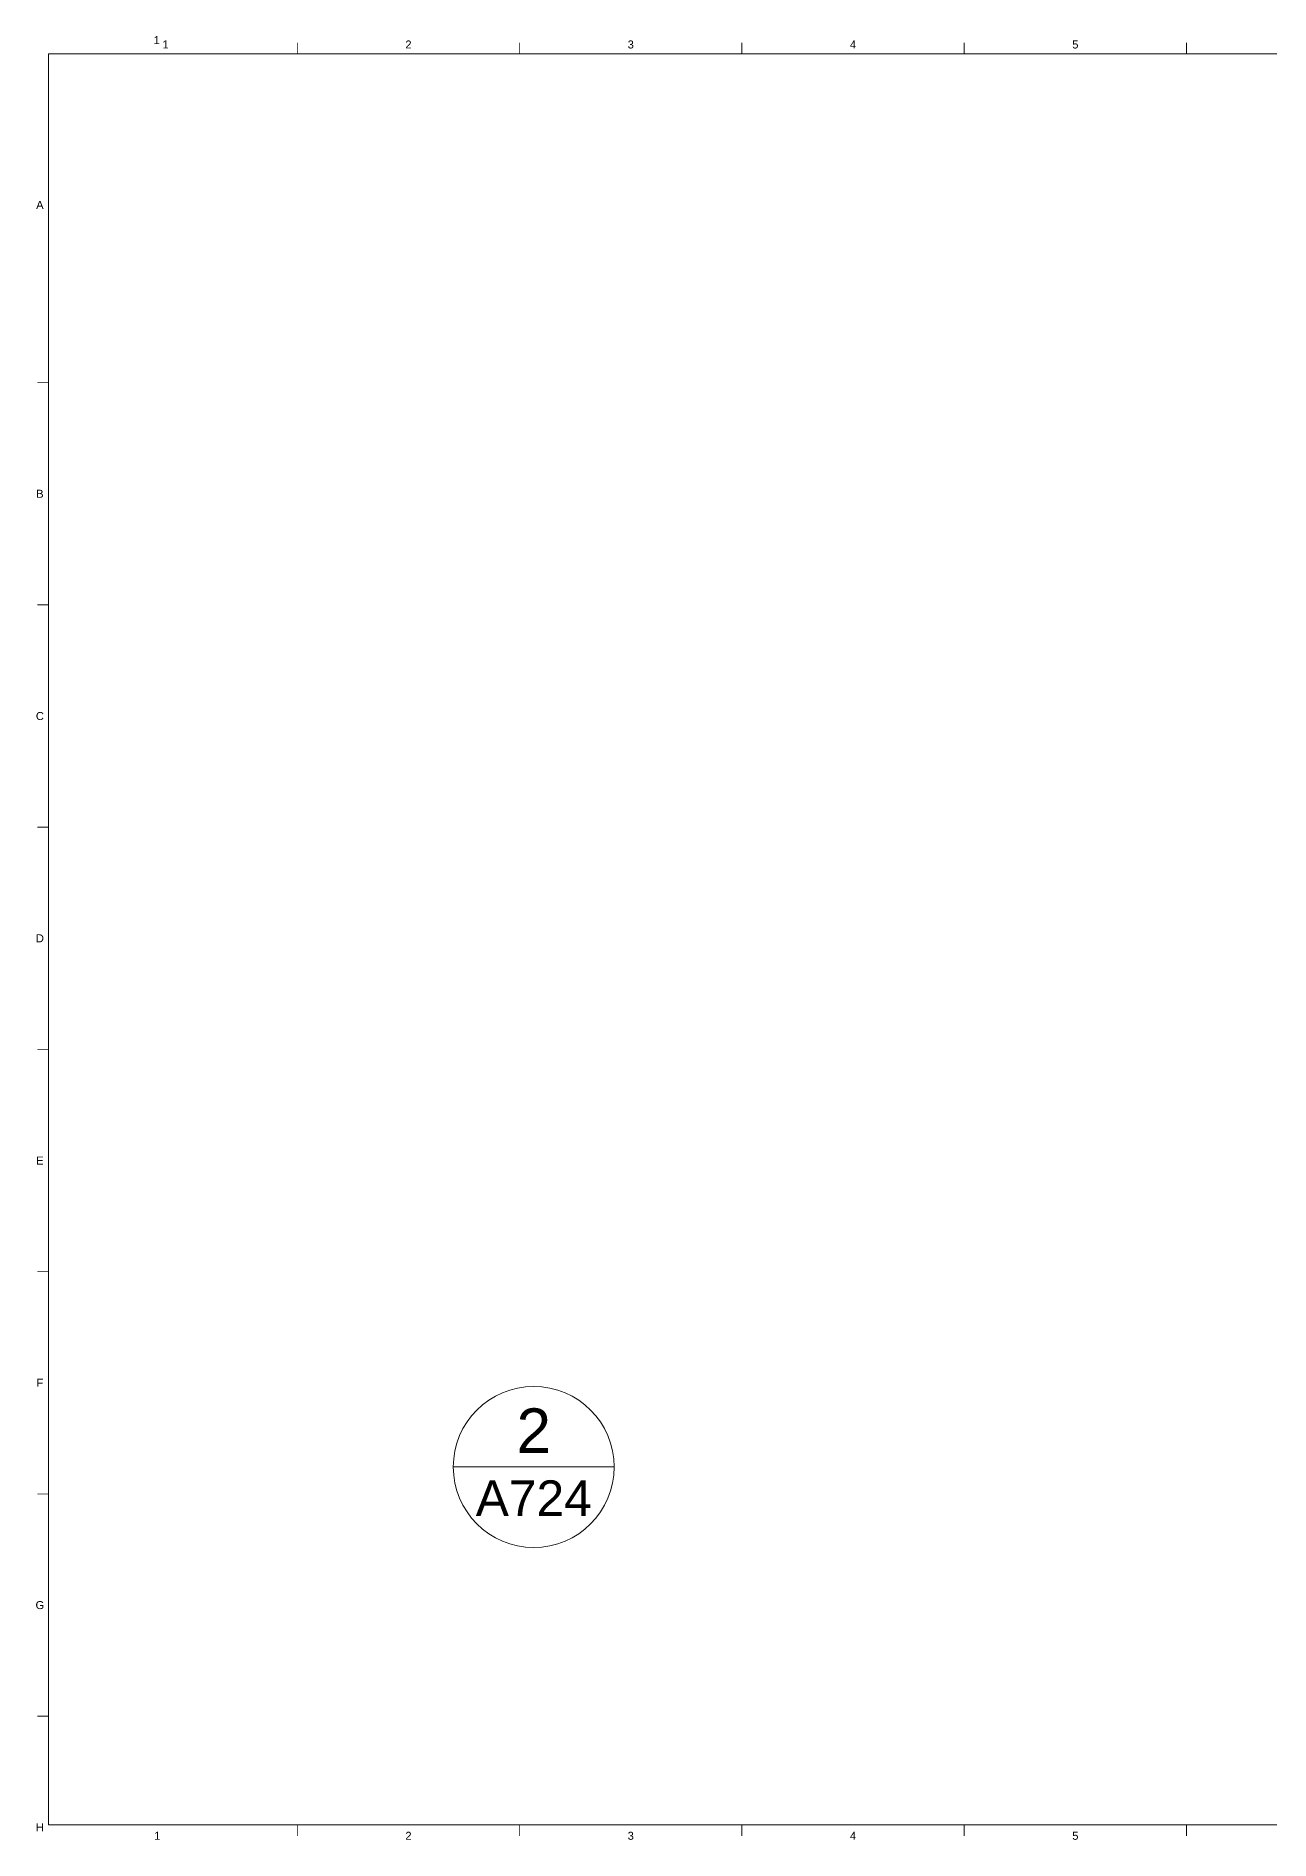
# Paper-space layout 'A723' of a CAD drawing. Header units: centimetres, sheet in millimetres. Extents: x 26 to 592, y 12 to 417.
# Drawn here: x 25.8 to 303.3, y 11.6 to 417.4 of the extents above; entities that cross this region are included whole.
import ezdxf
from ezdxf.enums import TextEntityAlignment as Align

# ---------------------------------------------------------------- set-up
doc = ezdxf.new("R2010")
doc.units = ezdxf.units.CM
for name, color, linetype, lineweight in [('A-ANNO-SYMB', 3, 'Continuous', 18), ('G-ANNO-TEXT', 3, 'Continuous', 18), ('G-ANNO-TTLB', 3, 'Continuous', 18)]:
    doc.layers.add(name, color=color, linetype=linetype, lineweight=lineweight)
doc.styles.add('ARIAL', font='arial.ttf')

# ---------------------------------------------------------------- blocks, each defined once
blk = doc.blocks.new('DETAGLI')
at = {"layer": 'A-ANNO-SYMB', "linetype": 'Continuous'}
blk.add_line((486.66, 356.17), (504.76, 356.17), dxfattribs=at)
blk.add_circle((495.71, 356.17), 9.05, dxfattribs=at)
for tag, p in [('TAVOLA', (495.71, 362.76)), ('SEZIONE', (495.71, 354.67))]:
    blk.add_attdef(tag, text='', height=5, dxfattribs=at).set_placement(p, align=Align.TOP_CENTER)

psp = doc.layouts.new('A723')

# ---------------------------------------------------------------- linework, layer by layer
at = {"layer": 'G-ANNO-TTLB'}
for p, q in [((28.54, 413.41), (28.54, 15)), ((585.96, 413.41), (28.54, 413.41)), ((28.54, 15), (585.96, 15))]:
    psp.add_line(p, q, dxfattribs=at)
at = {"layer": 'G-ANNO-TTLB', "const_width": 0.18, "flags": 128}
for points in [[(84.54, 415.91), (84.54, 413.41)], [(134.54, 415.91), (134.54, 413.41)], [(184.54, 415.91), (184.54, 413.41)], [(234.54, 415.91), (234.54, 413.41)], [(284.54, 415.91), (284.54, 413.41)], [(28.54, 339.41), (26.04, 339.41)], [(28.54, 289.41), (26.04, 289.41)], [(28.54, 239.41), (26.04, 239.41)], [(28.54, 189.41), (26.04, 189.41)], [(28.54, 139.41), (26.04, 139.41)], [(28.54, 89.41), (26.04, 89.41)], [(28.54, 39.41), (26.04, 39.41)], [(84.54, 15), (84.54, 12.5)], [(134.54, 15), (134.54, 12.5)], [(184.54, 15), (184.54, 12.5)], [(234.54, 15), (234.54, 12.5)], [(284.54, 15), (284.54, 12.5)]]:
    psp.add_lwpolyline(points, dxfattribs=at)

# ---------------------------------------------------------------- block references
at = {"layer": 'A-ANNO-SYMB'}
ref = psp.add_blockref('DETAGLI', (-853.7, -616.86), dxfattribs=dict(at, xscale=2, yscale=2, zscale=2))
ref.add_attrib('SEZIONE', 'A724', dxfattribs={"linetype": 'Continuous', "height": 8, "style": 'ARIAL'}).set_placement((137.72, 92.47), align=Align.TOP_CENTER)
ref.add_attrib('TAVOLA', '2', dxfattribs={"linetype": 'Continuous', "height": 10, "style": 'ARIAL'}).set_placement((137.72, 108.66), align=Align.TOP_CENTER)

# ---------------------------------------------------------------- texts
at = {"layer": 'G-ANNO-TEXT', "style": 'ARIAL'}
for s, p in [('1', (52.9, 416.47)), ('1', (54.89, 415.48)), ('2', (109.54, 415.48)), ('3', (159.54, 415.48)), ('4', (209.54, 415.48)), ('5', (259.54, 415.48)), ('A', (26.63, 379.39)), ('B', (26.63, 314.41)), ('C', (26.63, 264.41)), ('D', (26.63, 214.41)), ('E', (26.63, 164.41)), ('F', (26.63, 114.41)), ('G', (26.63, 64.41)), ('H', (26.63, 14.41)), ('1', (53.03, 12.51)), ('2', (109.54, 12.51)), ('3', (159.54, 12.51)), ('4', (209.54, 12.51)), ('5', (259.54, 12.51))]:
    psp.add_text(s, height=1.8, dxfattribs=at).set_placement(p, align=Align.MIDDLE_CENTER)

doc.saveas('drawing.dxf')
